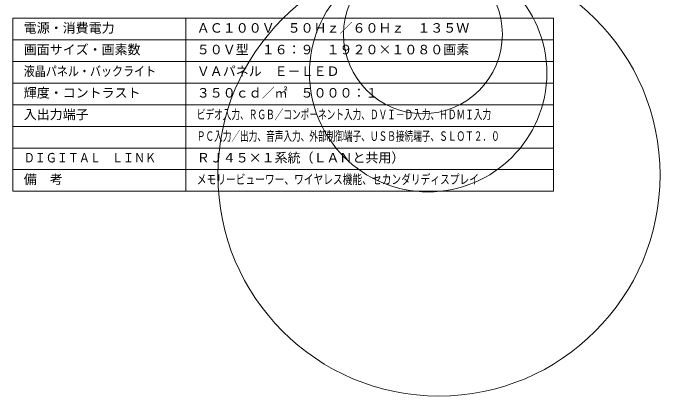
# Model space of a CAD drawing. Units: millimetres, scale not verified. Extents: x -63 to 87, y -104 to 57.
# Drawn here: x -62.9 to 86.7, y -103.9 to -15.3 of the extents above; entities that cross this region are included whole.
import ezdxf
from ezdxf.enums import TextEntityAlignment as Align

# ---------------------------------------------------------------- set-up
doc = ezdxf.new("R2010")
doc.units = ezdxf.units.MM
doc.header["$LTSCALE"] = 0.125
doc.layers.add('0-2_MOJI1', color=7, linetype='Continuous')
doc.layers.add('0-3_WAKU', color=1, linetype='Continuous', lineweight=18)
doc.layers.add('0-5_GAIKEI', color=1, linetype='Continuous', lineweight=18)
doc.styles.add('ＭＳ ゴシック', font='')
doc.styles.get('ＭＳ ゴシック').set_extended_font_data('MS Gothic')

msp = doc.modelspace()

# ---------------------------------------------------------------- linework, layer by layer
at = {"layer": '0-3_WAKU', "color": 4}
for p, q in [((-62.9462, -56.4967), (-62.9462, -16.4967)), ((-62.9462, -16.4967), (62.0538, -16.4967)), ((-22.9462, -56.4967), (-22.9462, -16.4967)), ((62.0538, -56.4967), (62.0538, -16.4967)), ((-62.9462, -56.4967), (62.0538, -56.4967))]:
    msp.add_line(p, q, dxfattribs=at)
at = {"layer": '0-3_WAKU'}
for p, q in [((62.0538, -21.4967), (-62.9462, -21.4967)), ((62.0538, -26.4967), (-62.9462, -26.4967)), ((62.0538, -31.4967), (-62.9462, -31.4967)), ((-62.9462, -36.4967), (62.0538, -36.4967)), ((-62.9462, -41.4967), (62.0538, -41.4967)), ((-62.9462, -46.4967), (62.0538, -46.4967)), ((-62.9462, -51.4967), (62.0538, -51.4967))]:
    msp.add_line(p, q, dxfattribs=at)
at = {"layer": '0-5_GAIKEI'}
for centre, radius in [((35.541, -52.7381), 51.112), ((33.0389, -29.1978), 27.4391), ((31.8455, -20.193), 18.3557)]:
    msp.add_circle(centre, radius, dxfattribs=at)

# ---------------------------------------------------------------- texts
at = {"layer": '0-2_MOJI1', "style": 'ＭＳ ゴシック'}
for s, p in [('電源・消費電力', (-60.4462, -20.4967)), ('ＡＣ１００Ｖ\u3000５０Ｈｚ／６０Ｈｚ\u3000１３５Ｗ', (-20.4462, -20.4967)), ('画面サイズ・画素数', (-60.4462, -25.4967)), ('５０Ｖ型\u3000１６：９\u3000１９２０×１０８０画素', (-20.4462, -25.4967)), ('ＶＡパネル\u3000Ｅ－ＬＥＤ', (-20.4462, -30.4967)), ('輝度・コントラスト', (-60.4462, -35.4967)), ('３５０ｃｄ／㎡\u3000５０００：１', (-20.4462, -35.4967)), ('入出力端子', (-60.4462, -40.4967)), ('ＲＪ４５×１系統（ＬＡＮと共用）', (-20.4462, -50.4967)), ('備\u3000考', (-60.4462, -55.4967))]:
    msp.add_text(s, height=2.199, dxfattribs=at).set_placement(p, align=Align.BOTTOM_LEFT)
for s, width, p in [('液晶パネル・バックライト', 0.85, (-60.4462, -30.4967)), ('ビデオ入力、ＲＧＢ／コンポーネント入力、ＤＶＩ－Ｄ入力、ＨＤＭＩ入力', 0.65, (-20.4462, -40.4967)), ('ＰＣ入力／出力、音声入力、外部制御端子、ＵＳＢ接続端子、ＳＬＯＴ２．０', 0.65, (-20.4462, -45.4967)), ('ＤＩＧＩＴＡＬ\u3000ＬＩＮＫ', 0.85, (-60.4462, -50.4967)), ('メモリービューワー、ワイヤレス機能、セカンダリディスプレイ', 0.75, (-20.4462, -55.4967))]:
    msp.add_text(s, height=2.199, dxfattribs=dict(at, width=width)).set_placement(p, align=Align.BOTTOM_LEFT)

doc.saveas('drawing.dxf')
